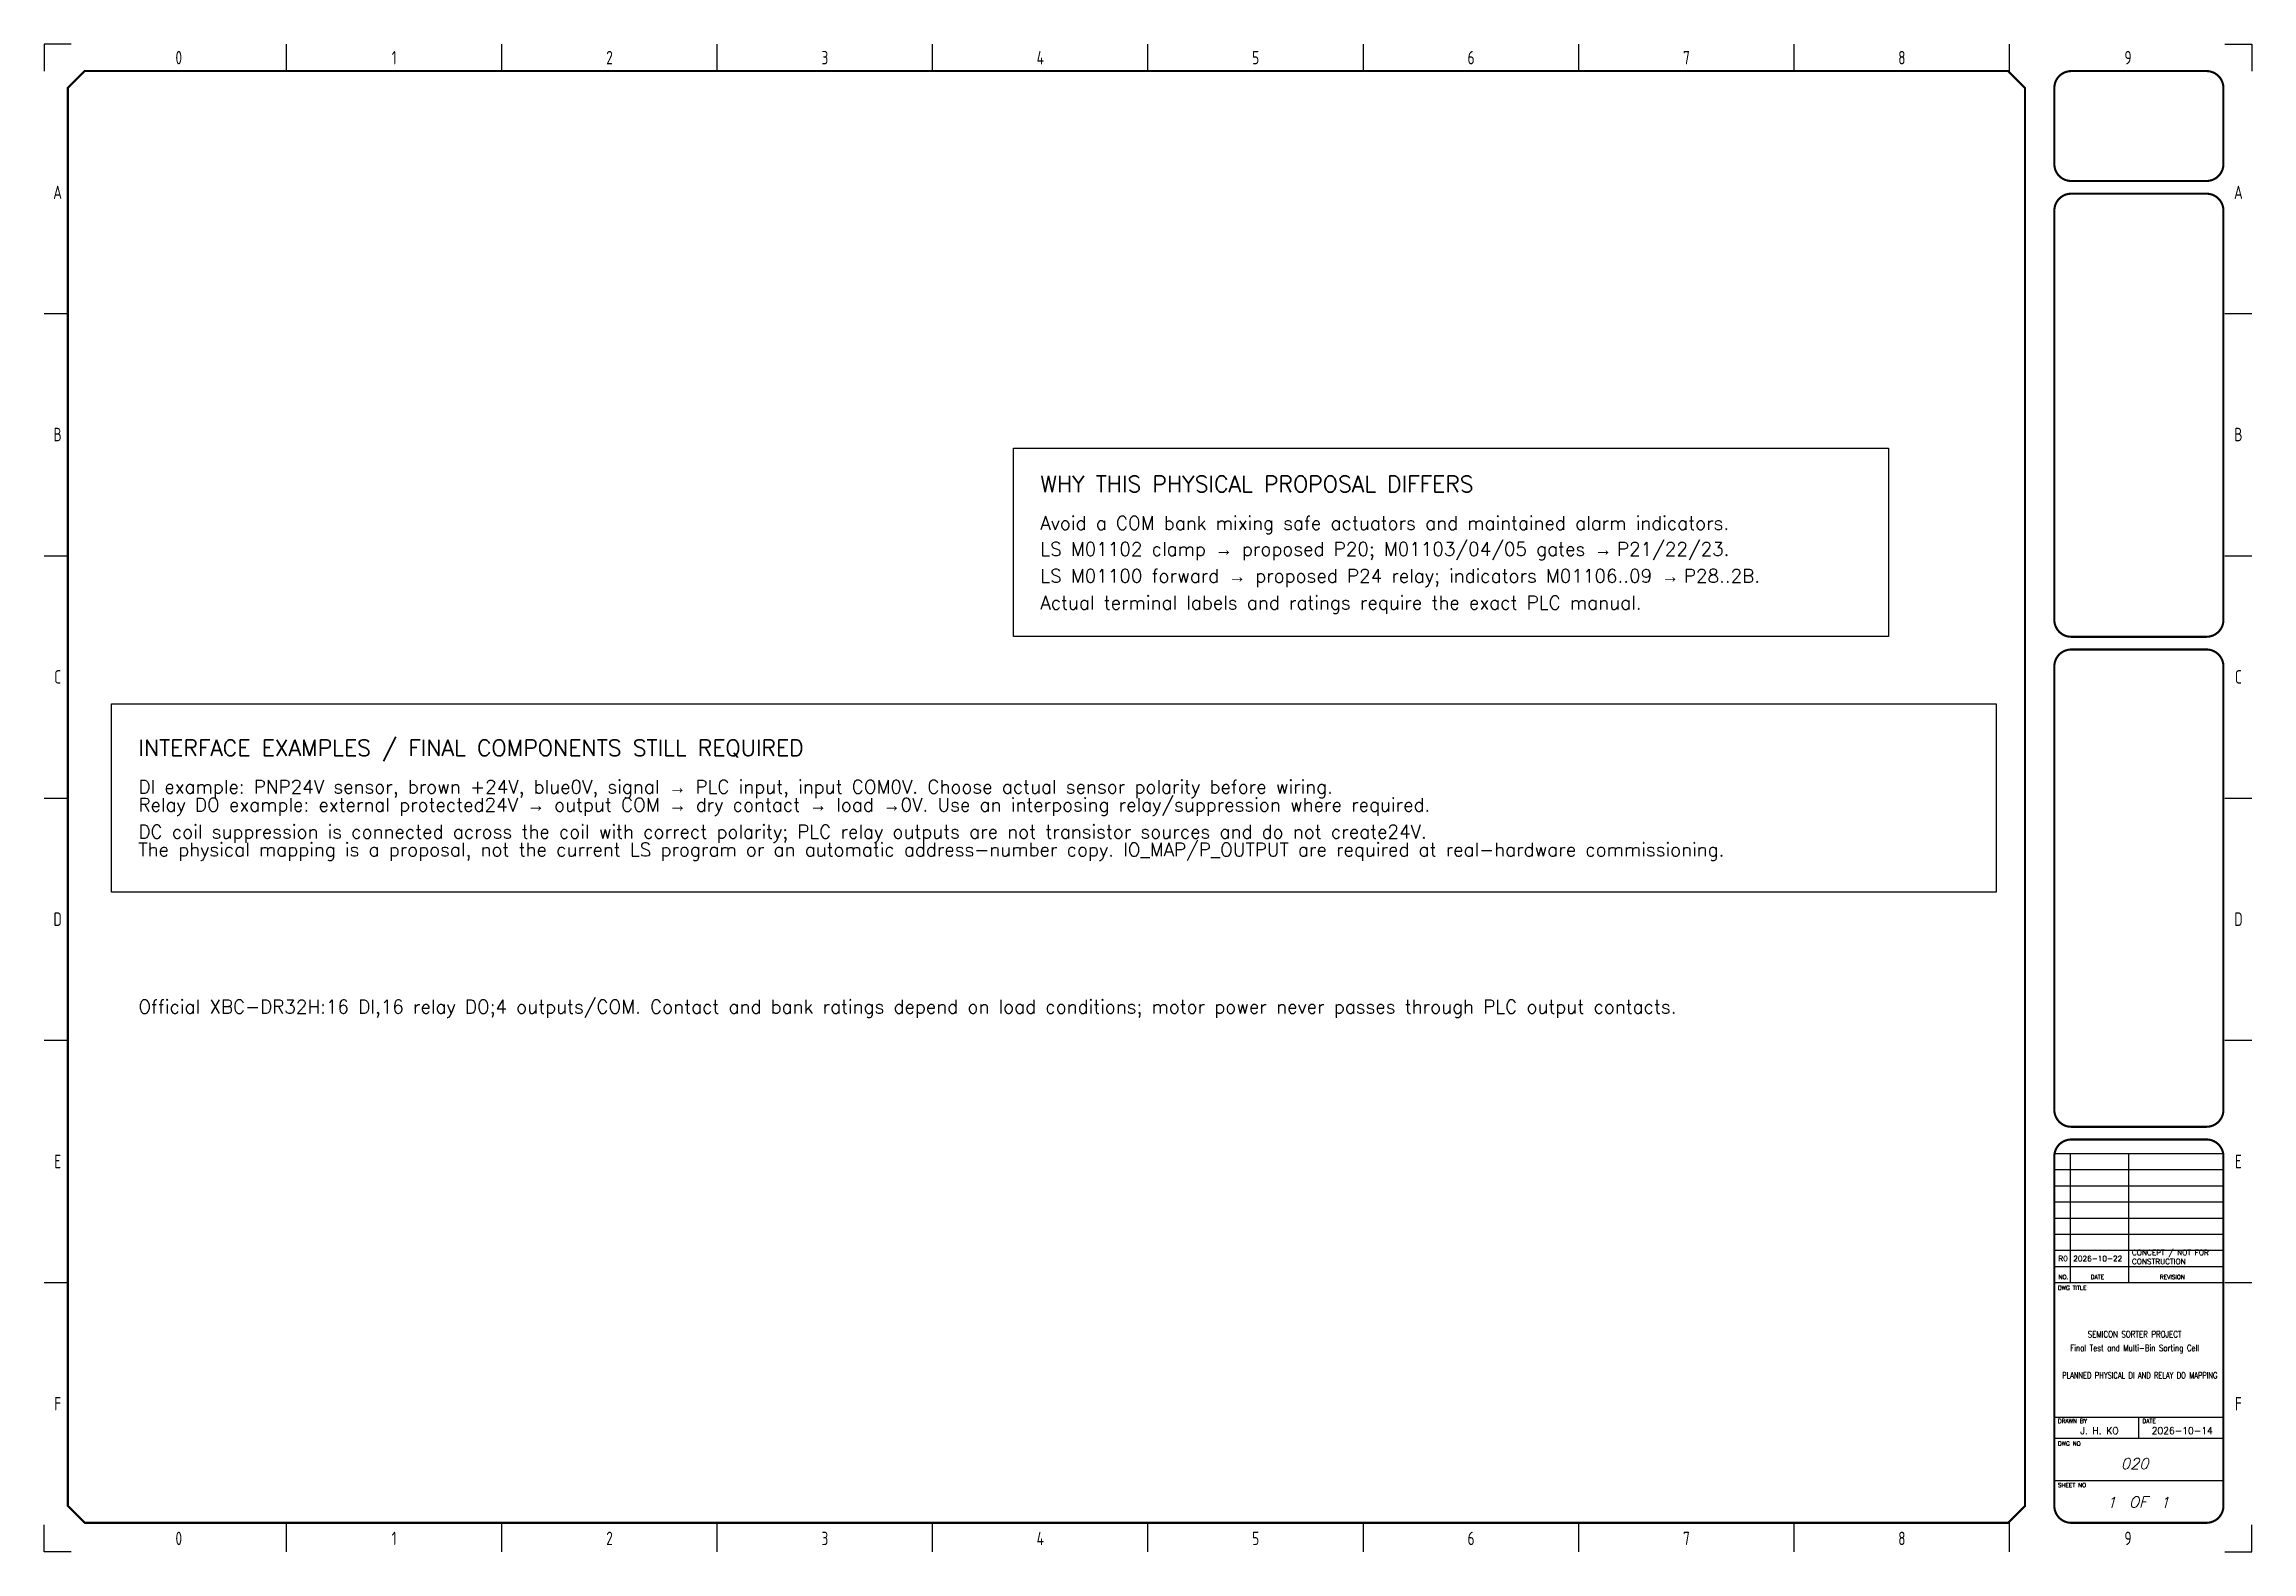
# Model space of a CAD drawing. Extents: x 5 to 415, y 5 to 285.
import ezdxf
from ezdxf.enums import TextEntityAlignment as Align

# ---------------------------------------------------------------- set-up
doc = ezdxf.new("R2010")
doc.units = 0
doc.header["$LTSCALE"] = 10
for name, color, linetype in [('SYMS', 7, 'Continuous'), ('TEXT', 7, 'Continuous'), ('TITLE', 7, 'Continuous'), ('Title blocks', 7, 'Continuous')]:
    doc.layers.add(name, color=color, linetype=linetype)
doc.styles.add('ISO8', font='ISO8.shx', dxfattribs={"width": 0.8})
doc.styles.add('ITALIC', font='ITALIC')
doc.styles.add('ROMANS', font='romans')

# ---------------------------------------------------------------- blocks, each defined once
blk = doc.blocks.new('Title_blocks_A3')
at = {"layer": 'TITLE'}
for p, q in [((372.89, 276.86), (372.89, 259.33)), ((378.33, 79), (409.73, 79)), ((381.28, 79), (381.28, 55)), ((392.12, 79), (392.12, 55)), ((378.33, 76), (409.73, 76)), ((378.32, 73), (409.73, 73)), ((378.32, 70), (409.73, 70)), ((378.32, 67), (409.73, 67)), ((378.32, 64), (409.73, 64)), ((378.32, 61), (409.72, 61)), ((378.32, 58), (409.72, 58)), ((378.32, 55), (409.72, 55)), ((372.89, 13.53), (372.89, 37.81)), ((378.32, 30.02), (409.72, 30.02)), ((394.02, 26.1), (394.02, 30.02)), ((378.32, 26.1), (409.72, 26.1)), ((378.32, 18.24), (409.72, 18.24))]:
    blk.add_line(p, q, dxfattribs=at)
at = {"layer": 'TITLE', "const_width": 0.392}
blk.add_lwpolyline([(372.89, 13.53), (372.89, 276.86), (369.75, 280), (12.53, 280), (9.39, 276.86), (9.39, 13.53), (12.53, 10.39), (369.75, 10.39)], close=True, dxfattribs=at)
for points in [[(381.46, 280, 0.414214), (378.32, 276.86, 0.414214)], [(409.72, 276.86, 0.414214), (406.58, 280, 0.414214)], [(378.32, 262.73, 0.414214), (381.46, 259.59, 0.414214)], [(406.58, 259.59, 0.414214), (409.72, 262.73, 0.414214)], [(381.46, 257.23, 0.414214), (378.32, 254.09, 0.414214)], [(409.72, 254.09, 0.414214), (406.58, 257.23, 0.414214)], [(378.32, 178.08, 0.414214), (381.46, 174.94, 0.414214)], [(406.58, 174.94, 0.414214), (409.72, 178.08, 0.414214)], [(381.46, 172.58, 0.414214), (378.32, 169.44, 0.414214)], [(409.72, 169.44, 0.414214), (406.58, 172.58, 0.414214)], [(378.32, 87.08, 0.414214), (381.46, 83.94, 0.414214)], [(406.58, 83.94, 0.414214), (409.72, 87.08, 0.414214)], [(381.46, 81.58, 0.414214), (378.32, 78.44, 0.414214)], [(409.72, 78.44, 0.414214), (406.58, 81.58, 0.414214)], [(378.32, 13.53, 0.414214), (381.46, 10.39, 0.414214)], [(406.58, 10.39, 0.414214), (409.72, 13.53, 0.414214)]]:
    blk.add_lwpolyline(points, format="xyb", dxfattribs=at)
for points in [[(406.58, 280), (381.46, 280)], [(378.32, 276.86), (378.32, 262.73)], [(409.72, 276.86), (409.72, 262.73)], [(406.58, 259.59), (381.46, 259.59)], [(378.32, 254.09), (378.32, 178.08)], [(406.58, 257.23), (381.46, 257.23)], [(409.72, 254.09), (409.72, 178.08)], [(381.46, 174.94), (406.58, 174.94)], [(381.46, 172.58), (406.58, 172.58)], [(381.46, 83.94), (406.58, 83.94)], [(378.32, 78.44), (378.32, 13.53)], [(381.46, 81.58), (406.58, 81.58)], [(409.72, 78.44), (409.72, 13.53)], [(381.46, 10.39), (406.58, 10.39)]]:
    blk.add_lwpolyline(points, dxfattribs=at)
at = {"layer": 'TITLE', "color": 7, "const_width": 0.392}
for points in [[(378.32, 169.44), (378.32, 87.08)], [(409.72, 169.44), (409.72, 87.08)]]:
    blk.add_lwpolyline(points, dxfattribs=at)
at = {"layer": 'Title blocks', "color": 7}
for p, q in [((50, 280), (50, 285)), ((90, 280), (90, 285)), ((130, 280), (130, 285)), ((170, 280), (170, 285)), ((250, 280), (250, 285)), ((290, 280), (290, 285)), ((330, 280), (330, 285)), ((370, 280), (370, 285)), ((5, 235), (9.39, 235)), ((410, 235), (415, 235)), ((5, 190), (9.39, 190)), ((410, 190), (415, 190)), ((5, 100), (9.39, 100)), ((410, 100), (415, 100)), ((5, 55), (9.39, 55)), ((410, 55), (415, 55)), ((50, 5), (50, 10.39)), ((90, 5), (90, 10.39)), ((130, 5), (130, 10.39)), ((170, 5), (170, 10.39)), ((250, 5), (250, 10.39)), ((290, 5), (290, 10.39)), ((330, 5), (330, 10.39)), ((370, 5), (370, 10.64))]:
    blk.add_line(p, q, dxfattribs=at)
at = {"layer": 'Title blocks', "color": 2}
for p, q in [((210, 280), (210, 285)), ((5, 145), (9.39, 145)), ((410, 145), (415, 145)), ((210, 5), (210, 10.39))]:
    blk.add_line(p, q, dxfattribs=at)
at = {"layer": 'Title blocks'}
for points in [[(10, 285), (5, 285), (5, 280)], [(410, 285), (415, 285), (415, 280)], [(10, 5), (5, 5), (5, 10)], [(410, 5), (415, 5), (415, 10)]]:
    blk.add_lwpolyline(points, dxfattribs=at)
at = {"layer": 'TITLE', "color": 1, "style": 'ROMANS'}
for s, p in [('DWG TITLE', (378.97, 53.64)), ('DRAWN BY', (378.97, 28.91)), ('DATE', (394.67, 28.91)), ('DWG NO', (378.97, 24.72)), ('SHEET NO', (378.97, 17))]:
    blk.add_text(s, height=0.785, dxfattribs=at).set_placement(p)
at = {"layer": 'TITLE', "color": 1}
for s, height, style, p in [('NO.', 0.785, 'ROMANS', (380.02, 56.04)), ('DATE', 0.785, 'ROMANS', (386.32, 56.04)), ('REVISION', 0.785, 'ROMANS', (400.23, 56.04)), ('OF', 2, 'ITALIC', (393.89, 14.25))]:
    blk.add_text(s, height=height, dxfattribs=dict(at, style=style)).set_placement(p, align=Align.MIDDLE)
at = {"layer": 'TITLE', "color": 1, "style": 'ROMANS', "width": 0.8}
for tag, p in [('TITLE#1', (393.23, 44.81)), ('TITLE#2', (393.23, 42.27)), ('TITLE#3', (393.23, 39.73)), ('TITLE#4', (393.23, 37.18))]:
    blk.add_attdef(tag, text='', height=1.2, dxfattribs=at).set_placement(p, align=Align.CENTER)
at = {"layer": 'TITLE', "color": 1}
for tag, p, height, style in [('DRAWNBY', (383.14, 26.88), 1.25, 'ROMANS'), ('DATE', (396.4, 26.88), 1.25, 'ROMANS'), ('SHTS', (397.95, 13.15), 2, 'ITALIC')]:
    blk.add_attdef(tag, p, '', height=height, dxfattribs=dict(at, style=style))
at = {"layer": 'TITLE', "color": 1, "style": 'ITALIC'}
blk.add_attdef('DWG#', text='', height=2, dxfattribs=at).set_placement((393.23, 20.38), align=Align.CENTER)
blk.add_attdef('SH#', text='', height=2, dxfattribs=at).set_placement((389.77, 13.15), align=Align.RIGHT)
at = {"layer": 'TITLE', "color": 7, "flags": 9}
blk.add_attdef('WD_TB', (381.46, 10.39), '', height=1.57, dxfattribs=at)
at = {"layer": 'Title blocks', "style": 'ISO8', "width": 0.8}
for s, p in [('0', (30, 282.5)), ('1', (70, 282.5)), ('2', (110, 282.5)), ('3', (150, 282.5)), ('4', (190, 282.5)), ('5', (230, 282.5)), ('6', (270, 282.5)), ('7', (310, 282.5)), ('8', (350, 282.5)), ('9', (392, 282.5)), ('A', (7.5, 257.5)), ('A', (412.5, 257.5)), ('B', (7.5, 212.5)), ('B', (412.5, 212.5)), ('C', (7.5, 167.5)), ('C', (412.5, 167.5)), ('D', (7.5, 122.5)), ('D', (412.5, 122.5)), ('E', (7.5, 77.5)), ('E', (412.5, 77.5)), ('F', (7.5, 32.5)), ('F', (412.5, 32.5)), ('0', (30, 7.5)), ('1', (70, 7.5)), ('2', (110, 7.5)), ('3', (150, 7.5)), ('4', (190, 7.5)), ('5', (230, 7.5)), ('6', (270, 7.5)), ('7', (310, 7.5)), ('8', (350, 7.5)), ('9', (392, 7.5))]:
    blk.add_text(s, height=2.5, dxfattribs=at).set_placement(p, align=Align.MIDDLE)

msp = doc.modelspace()

# ---------------------------------------------------------------- linework, layer by layer
for points in [[(185, 210), (347.5, 210), (347.5, 175), (185, 175)], [(17.5, 162.5), (367.5, 162.5), (367.5, 127.5), (17.5, 127.5)]]:
    msp.add_lwpolyline(points, close=True)

# ---------------------------------------------------------------- block references
at = {"layer": 'SYMS'}
ref = msp.add_blockref('Title_blocks_A3', (0, 0), dxfattribs=at)
ref.add_attrib('TITLE#1', 'SEMICON SORTER PROJECT', dxfattribs={"layer": 'TITLE', "color": 1, "height": 1.2, "style": 'ROMANS', "width": 0.8}).set_placement((393.23, 44.81), align=Align.CENTER)
ref.add_attrib('DATE', '2026-10-14', (396.4, 26.88), dxfattribs={"layer": 'TITLE', "color": 1, "height": 1.25, "style": 'ROMANS'})
ref.add_attrib('DRAWNBY', 'J. H. KO', (383.14, 26.88), dxfattribs={"layer": 'TITLE', "color": 1, "height": 1.25, "style": 'ROMANS'})
ref.add_attrib('SH#', '1', dxfattribs={"layer": 'TITLE', "color": 1, "height": 2, "style": 'ITALIC'}).set_placement((389.77, 13.15), align=Align.RIGHT)
ref.add_attrib('TITLE#2', 'Final Test and Multi-Bin Sorting Cell', dxfattribs={"layer": 'TITLE', "color": 1, "height": 1.2, "style": 'ROMANS', "width": 0.8}).set_placement((393.23, 42.27), align=Align.CENTER)
ref.add_attrib('TITLE#4', 'PLANNED PHYSICAL DI AND RELAY DO MAPPING', dxfattribs={"layer": 'TITLE', "color": 1, "height": 1.2, "style": 'ROMANS', "width": 0.68}).set_placement((394.19, 37.18), align=Align.CENTER)
ref.add_attrib('DWG#', '020', dxfattribs={"layer": 'TITLE', "color": 1, "height": 2, "style": 'ITALIC'}).set_placement((393.23, 20.38), align=Align.CENTER)
ref.add_attrib('SHTS', '1', (397.95, 13.15), dxfattribs={"layer": 'TITLE', "color": 1, "height": 2, "style": 'ITALIC'})

# ---------------------------------------------------------------- texts
at = {"attachment_point": 1}
for s, insert, char_height, width in [('{\\Fromans|c0;LS M01102 clamp \\fGulim|b0|i0|c129|p50;→\\Fromans|c129; \\Fromans|c0;proposed P20; M01103/04/05 gates \\fGulim|b0|i0|c129|p50;→ \\Fromans|c0;P21/22/23.}', (190, 192.5), 2.5, 150.5379), ('{\\Fromans|c0;LS M01100 forward \\fGulim|b0|i0|c129|p50;→\\Fromans|c129; \\Fromans|c0;proposed P24 relay; indicators M01106..09 \\fGulim|b0|i0|c129|p50;→ \\Fromans|c0;P28..2B.}', (190, 187.5), 2.5, 164.9754), ('{\\Fromans|c129;2026-10-22}', (381.84, 59.96), 1, 22.575), ('{\\Fromans|c0;CONCEPT / NOT FOR CONSTRUCTION}', (392.73, 61.08), 1, 22.575)]:
    msp.add_mtext(s, dxfattribs=dict(at, insert=insert, char_height=char_height, width=width))
at = {"char_height": 2.5, "attachment_point": 1, "style": 'ROMANS'}
for s, insert, width in [('DI example: PNP24V sensor, brown +24V, blue0V, signal → PLC input, input COM0V. Choose actual sensor polarity before wiring.', (22.5, 148.33), 298.3336), ('Relay DO example: external protected24V → output COM → dry contact → load →0V. Use an interposing relay/suppression where required.', (22.5, 145), 325.0176), ('DC coil suppression is connected across the coil with correct polarity; PLC relay outputs are not transistor sources and do not create24V.', (22.5, 140), 341.6875), ('The physical mapping is a proposal, not the current LS program or an automatic address-number copy. IO_MAP/P_OUTPUT are required at real-hardware commissioning.', (22.5, 136.67), 395.5)]:
    msp.add_mtext(s, dxfattribs=dict(at, insert=insert, width=width))
at = {"insert": (379.05, 59.98), "char_height": 1, "attachment_point": 1}
msp.add_mtext_dynamic_manual_height_columns('{\\Fromans|c129;R0}', width=2.5, gutter_width=12.5, heights=[0], dxfattribs=at)
at = {"layer": 'TEXT', "style": 'ROMANS'}
for s, height, p in [('WHY THIS PHYSICAL PROPOSAL DIFFERS', 3, (190, 201.81)), ('Avoid a COM bank mixing safe actuators and maintained alarm indicators.', 2.5, (190, 194.81)), ('Actual terminal labels and ratings require the exact PLC manual.', 2.5, (190, 180.03)), ('INTERFACE EXAMPLES / FINAL COMPONENTS STILL REQUIRED', 3, (22.5, 152.81)), ('Official XBC-DR32H:16 DI,16 relay DO;4 outputs/COM. Contact and bank ratings depend on load conditions; motor power never passes through PLC output contacts.', 2.5, (22.5, 105))]:
    msp.add_text(s, height=height, dxfattribs=at).set_placement(p)

doc.saveas('drawing.dxf')
